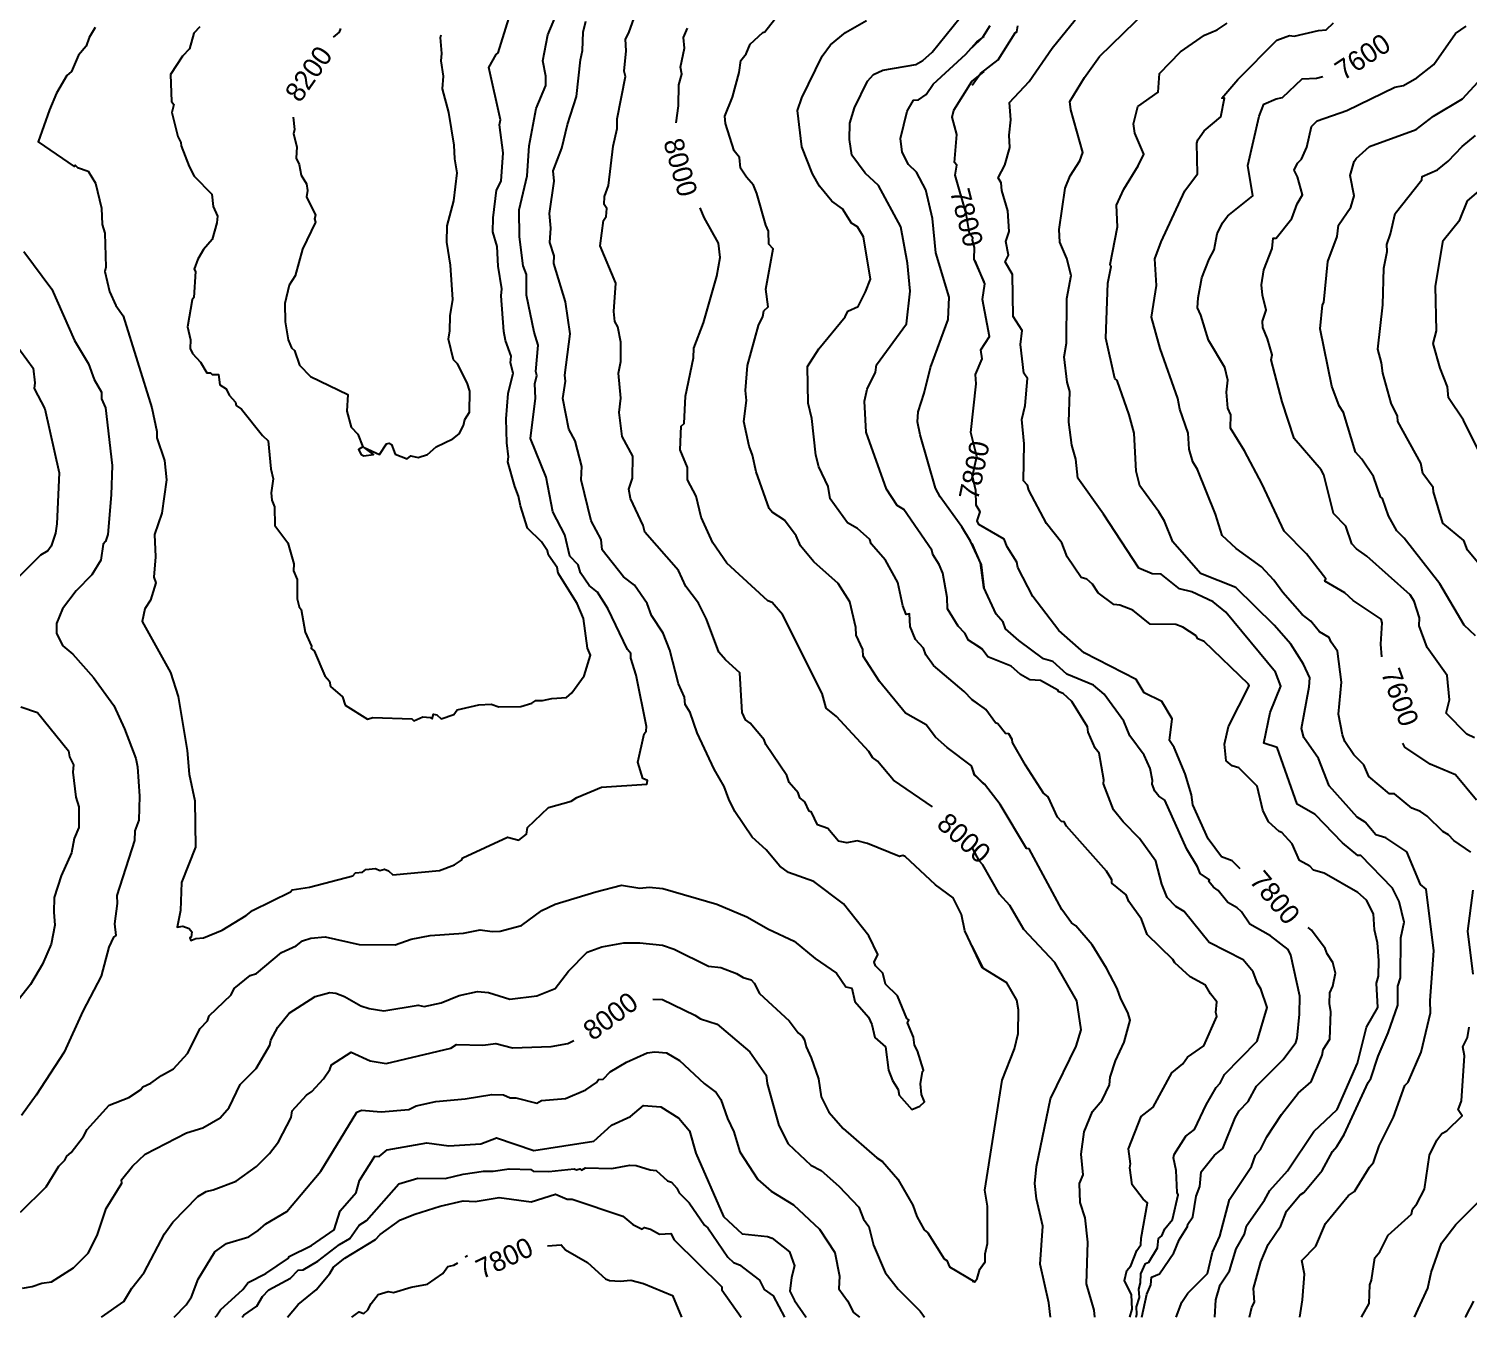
# Model space of a CAD drawing. Extents: x 9339 to 13216, y 3769 to 6935.
# Drawn here: x 11665 to 12219, y 3771 to 4267 of the extents above; entities that cross this region are included whole.
import ezdxf
from ezdxf.enums import TextEntityAlignment as Align

# ---------------------------------------------------------------- set-up
doc = ezdxf.new("R2010")
doc.units = 0
doc.header["$MEASUREMENT"] = 0
for name, color, linetype in [('DTM_SURFACE_CON', 9, 'Continuous'), ('DTM_SURFACE_ICON', 251, 'Continuous'), ('DTM_TEXT_ICON', 251, 'Continuous')]:
    doc.layers.add(name, color=color, linetype=linetype)
doc.styles.add('TMODELF', font='tmodelf')

msp = doc.modelspace()

# ---------------------------------------------------------------- linework, layer by layer
at = {"layer": 'DTM_SURFACE_CON', "linetype": 'Continuous', "flags": 128}
for points, elevation in [([(12032.66, 3904.72), (12031.97, 3905.25), (12025.3, 3919.33), (12024.03, 3925.61), (12020.83, 3932.03), (12013.98, 3937.03), (12002.34, 3947.95), (12001.4, 3948.33), (12000.13, 3947.92), (11987.75, 3952.92), (11983.76, 3954.04), (11979.76, 3953.22), (11976.66, 3953.86), (11972.52, 3958.79), (11968.55, 3960.23), (11966.27, 3965.04), (11965.36, 3965.46), (11963.65, 3969.07), (11961.73, 3970.51), (11961.06, 3972.55), (11957.66, 3976.49), (11956.65, 3979.15), (11948.61, 3991.16), (11947.95, 3992.92), (11942.61, 3999.34), (11940.75, 4000.56), (11939.48, 4003.4), (11938.58, 4018.73), (11933.07, 4023.76), (11930.53, 4026.7), (11925.8, 4039.34), (11922.67, 4045.58), (11917.79, 4051.94), (11915, 4058.13), (11901.98, 4072.94), (11901.38, 4075.41), (11896.45, 4085.85), (11895.87, 4089.42), (11897.21, 4093.76), (11897.43, 4102.19), (11893.29, 4109.76), (11892.1, 4119), (11892.72, 4124.49), (11891.92, 4134.11), (11892.8, 4138.63), (11892.76, 4146.03), (11891.58, 4152.02), (11890.44, 4154.06), (11890.12, 4157.85), (11890.91, 4168.88), (11884.79, 4183.2), (11886.04, 4193), (11887.09, 4194.46), (11887.33, 4197.64), (11886.33, 4199.1), (11886.47, 4202.26), (11887.99, 4206.5), (11889.79, 4221.6), (11891.36, 4228.37), (11891.31, 4232.17), (11894.56, 4248.47), (11894, 4250.47), (11894.77, 4258.28), (11894.53, 4262.78), (11895.9, 4265.19), (11901.73, 4281.95)], 2450.59), ([(12032.66, 3975.67), (12028.95, 3979.5), (12027.82, 3982.9), (12018.4, 3989.94), (12014.02, 3993.97), (12010.39, 3998.66), (12002.37, 4003.18), (11992.38, 4015.34), (11986.12, 4025.18), (11985.98, 4027.73), (11983.47, 4033.29), (11983.32, 4036.24), (11980.99, 4046.13), (11976.53, 4053.15), (11967.17, 4061.5), (11961.92, 4067.64), (11960.27, 4071.55), (11955.79, 4077.5), (11951.12, 4080.59), (11949.96, 4082.05), (11944.92, 4096.15), (11943.5, 4102.55), (11942.17, 4106.03), (11940.09, 4115.51), (11941.16, 4123.65), (11940.75, 4127.52), (11941.5, 4137.07), (11945.78, 4152.52), (11947.5, 4156.03), (11947.84, 4158.13), (11949.56, 4159.75), (11948.56, 4166.5), (11951.41, 4182.07), (11949.83, 4183.87), (11949.63, 4188.85), (11948.57, 4191.1), (11945.21, 4203.35), (11943.82, 4206.57), (11941.11, 4209.6), (11938.88, 4213.15), (11938.46, 4217.26), (11936.42, 4219.82), (11933.05, 4230.26), (11932.89, 4233.21), (11935.81, 4240.42), (11938.38, 4249.91), (11938.94, 4254.65), (11941.02, 4257.22), (11942.54, 4260.91), (11947.48, 4265.38), (11948.27, 4265.57), (11955.69, 4275.16)], 2426.21), ([(11661.61, 3810.99), (11671.42, 3820.68), (11676.39, 3828.69), (11678.59, 3831), (11679.37, 3832.54), (11681.11, 3834.01), (11685.84, 3840.15), (11687.19, 3842.85), (11695.67, 3852.24), (11703.27, 3855.12), (11707.83, 3858.06), (11708.7, 3859.27), (11711.7, 3860.65), (11715.91, 3863.67), (11720.46, 3866.12), (11725.94, 3872.14), (11730.72, 3881.7), (11733.52, 3884.71), (11734.23, 3886.66), (11742.74, 3894.68), (11743.91, 3897.17), (11749.97, 3902.1), (11752.42, 3902.96), (11762.14, 3910.98), (11767.68, 3913.56), (11770.15, 3915.55), (11773.37, 3916.58), (11778.92, 3916.98), (11792.03, 3914.08), (11805.83, 3914), (11812.07, 3916.14), (11819.28, 3917.56), (11832.14, 3918.46), (11838.59, 3919.79), (11843.25, 3919.06), (11846.33, 3919.2), (11854.52, 3921.37), (11862.35, 3927.15), (11867.48, 3929.56), (11883.16, 3934.42), (11893.05, 3936.97), (11900.13, 3935.82), (11903.66, 3936.18), (11908.96, 3935.67), (11929.78, 3929.6), (11941.35, 3924.79), (11949.64, 3920.02), (11959.54, 3915.33), (11967.56, 3908.62), (11975.85, 3903.05), (11979.39, 3897.83), (11981.72, 3897.24), (11982.84, 3892.08), (11988.13, 3886.11), (11989.42, 3883.31), (11990.59, 3878.23), (11994.73, 3874.64), (11995.83, 3865.61), (11997.34, 3861.74), (11999.56, 3858.21), (11999.93, 3856), (12004.84, 3850.52), (12007.9, 3851.84), (12009.77, 3853.44), (12008.61, 3856.3), (12008.13, 3860.38), (12008.91, 3865.22), (12009.39, 3865.7), (12006.98, 3873.12), (12005.86, 3875.27), (12005.43, 3878.41), (12003.17, 3883.88), (12003.64, 3885.03), (12002.98, 3885.59), (11999.3, 3894.29), (11994.66, 3898.76), (11993.64, 3903.03), (11990.88, 3905.88), (11990.28, 3907.3), (11991.74, 3910.23), (11988.26, 3917.37), (11978.59, 3929.68), (11967.06, 3938.31), (11957.39, 3941.84), (11954.04, 3944.22), (11948.7, 3950.6), (11943.36, 3955.37), (11936.73, 3965.34), (11934.37, 3970), (11932.61, 3974.94), (11928.7, 3981.63), (11922.11, 3995.66), (11919.45, 4003.4), (11917.5, 4006.57), (11917.25, 4009.38), (11915.03, 4014.43), (11911.68, 4027.43), (11909.05, 4034), (11904.56, 4040.86), (11902.86, 4045.46), (11898.1, 4052.55), (11893.78, 4055.72), (11885.55, 4066.1), (11885.23, 4070.14), (11881.41, 4077.26), (11877.47, 4093.09), (11877.71, 4098.24), (11875.15, 4108.05), (11872.74, 4112.62), (11870.47, 4124.43), (11871.46, 4131.08), (11871.26, 4133.38), (11873.31, 4149.24), (11871.41, 4161.57), (11867.02, 4176.37), (11867.05, 4179.29), (11865.44, 4184.54), (11865.78, 4189.95), (11865.36, 4195.6), (11867.14, 4208.16), (11866.76, 4212.15), (11870.08, 4220.8), (11872.26, 4229.95), (11875.76, 4240.74), (11877.23, 4254.82), (11878.07, 4258.5), (11878.26, 4265.5), (11879.34, 4269.72)], 2462.78), ([(11690.27, 4267.27), (11687.98, 4263.39), (11686.87, 4260.16), (11683.87, 4256.67), (11681.2, 4250.29), (11679.44, 4248.75), (11675.49, 4242.06), (11672.67, 4235.6), (11668.32, 4223.3), (11682.25, 4213.8), (11682.61, 4214.25), (11683.53, 4213.4), (11687.67, 4212), (11690.47, 4207.37), (11692.71, 4197.74), (11693.05, 4191.43), (11694.03, 4188.05), (11694.46, 4175.01), (11694.1, 4173.36), (11695.8, 4165.67), (11698.26, 4160.24), (11701.04, 4156.26), (11712.15, 4120.75), (11714.11, 4111.66), (11714.07, 4109.28), (11717.05, 4100.54), (11717.75, 4093.07), (11716.02, 4080.27), (11713.22, 4072.02), (11713.57, 4063.45), (11712.91, 4055.57), (11713.66, 4053.44), (11711.62, 4046.67), (11709.44, 4043.33), (11708.37, 4038.47), (11719.27, 4018.86), (11722.35, 4009.62), (11725.71, 3988.84), (11726.55, 3979.64), (11728.67, 3969.48), (11728.9, 3951.55), (11723.52, 3937.91), (11723.24, 3927.21), (11721.93, 3920.78), (11724.02, 3921.09), (11726.48, 3920.26), (11727.54, 3918.95), (11727.25, 3916.95), (11726.77, 3916.69), (11727.19, 3915.6), (11729.08, 3916.4), (11732.02, 3916.69), (11739.24, 3919.64), (11748.47, 3925.19), (11750.89, 3927.2), (11765.55, 3934.41), (11766.16, 3935.15), (11772.87, 3936.1), (11789.54, 3940.51), (11790.52, 3941.63), (11793.27, 3941.92), (11794.52, 3942.96), (11798.33, 3943.4), (11799.95, 3942.59), (11801.69, 3943.1), (11803.31, 3942.51), (11805.02, 3940.93), (11822.9, 3942.64), (11828.71, 3944.74), (11831.43, 3946.59), (11831.91, 3947.46), (11849.07, 3955.42), (11853.47, 3954.25), (11856.42, 3956.62), (11856.8, 3959.19), (11864.91, 3966.8), (11873.7, 3969.3), (11875.8, 3970.71), (11885.28, 3974.65), (11902.74, 3975.89), (11903.01, 3977.24), (11901.2, 3978.07), (11899.31, 3984.36), (11901.7, 3995.28), (11902.54, 3996.2), (11902.71, 3997.99), (11898.62, 4017.78), (11896.69, 4024.33), (11896.65, 4026.18), (11895.3, 4027.77), (11887.76, 4043.51), (11883.73, 4049.74), (11880.56, 4052.4), (11877.19, 4057.24), (11876.35, 4060.38), (11873.07, 4063.65), (11871.15, 4071.86), (11866.56, 4080.71), (11864, 4094.15), (11857.97, 4108.94), (11859.94, 4124.55), (11859.61, 4129.98), (11860.43, 4133.21), (11859.99, 4134.84), (11860.99, 4144.98), (11859.35, 4149.91), (11856.41, 4164.22), (11856.49, 4172.2), (11855.17, 4175.49), (11853.76, 4186.71), (11853.59, 4197.12), (11856.76, 4210.16), (11857.42, 4221.7), (11860.17, 4236.13), (11863.95, 4244.95), (11863.84, 4248.57), (11862.69, 4254.48), (11864.64, 4264.51), (11868.42, 4273.39)], 2474.98), ([(11730.65, 4267.6), (11728.33, 4265.09), (11726.59, 4259.05), (11723.96, 4256.24), (11719.39, 4249.23), (11719.72, 4238.82), (11720.64, 4237.67), (11719.86, 4234.6), (11722.2, 4225.29), (11723.32, 4223.03), (11723.4, 4221.77), (11726.48, 4213.81), (11728.49, 4210.09), (11735.3, 4203.13), (11735.73, 4198.39), (11737.47, 4194.65), (11737.23, 4192.08), (11735.44, 4185.59), (11732.06, 4181.83), (11729.82, 4178.12), (11728.45, 4174.26), (11728.92, 4173.28), (11728.34, 4163.27), (11727.73, 4162.35), (11725.9, 4152.05), (11726.99, 4146.99), (11726.88, 4143.63), (11727.84, 4141.79), (11730.9, 4138.34), (11733.32, 4134.26), (11734.7, 4134.29), (11735.42, 4133.65), (11737.77, 4133.69), (11738.38, 4129.63), (11740.77, 4128.09), (11741.91, 4125.7), (11744.43, 4122.98), (11744.58, 4121.71), (11746.66, 4120.22), (11754.81, 4110.16), (11756.99, 4108.11), (11757.98, 4097.24), (11758.91, 4093.41), (11758.07, 4088.02), (11758.3, 4085.23), (11759.33, 4082.63), (11759.56, 4075.41), (11764.54, 4068.77), (11766.89, 4060.72), (11766.71, 4057.95), (11768.14, 4054.66), (11768.11, 4047.23), (11768.92, 4044.09), (11769.6, 4043.16), (11771.15, 4034.43), (11773.58, 4029), (11773.45, 4028.13), (11774.69, 4027.25), (11778.76, 4017.61), (11780.63, 4015.45), (11781, 4013.5), (11785.62, 4009.47), (11786.6, 4006.32), (11795.2, 4000.9), (11797.32, 4001.54), (11812.26, 4000.98), (11813.09, 4000.23), (11816.54, 4001.75), (11819.35, 4001.56), (11820.09, 4001.06), (11820.65, 4002.74), (11821.88, 4002.5), (11823.55, 4000.96), (11828.41, 4002.69), (11829.77, 4004.42), (11838.14, 4006.41), (11842.79, 4006.61), (11845.82, 4005.6), (11854.23, 4005.8), (11858.55, 4007.03), (11860.07, 4008.07), (11862.66, 4008.09), (11866.23, 4008.87), (11871.81, 4009.22), (11873.93, 4010.96), (11878.67, 4017.61), (11881.11, 4025.53), (11879.88, 4028.28), (11878.46, 4039.65), (11875.92, 4045.37), (11868.65, 4057.11), (11868.2, 4059.24), (11864.95, 4063.99), (11864.5, 4065.69), (11862.21, 4069.12), (11856.89, 4074.48), (11854.08, 4083.06), (11853.42, 4086.83), (11851.91, 4090.51), (11849.26, 4099.99), (11849.46, 4101.92), (11848.83, 4107.35), (11848.67, 4116.55), (11849.38, 4126.36), (11851.35, 4134.14), (11850.29, 4138.07), (11850.6, 4140.71), (11848.37, 4146.74), (11847.65, 4150.19), (11846.66, 4163.89), (11846.95, 4166.59), (11845.51, 4175.43), (11845.1, 4182.96), (11843.52, 4188.53), (11843.63, 4193.96), (11844.92, 4204.64), (11846.7, 4208.09), (11847.49, 4219.04), (11846.04, 4229.83), (11846.41, 4231.68), (11841.89, 4251.87), (11844.73, 4256.93), (11845.54, 4257.48), (11849.69, 4270.82)], 2487.17), ([(12032.66, 4005.11), (12028.11, 4008.3), (12025, 4011.48), (12013.21, 4021.56), (12010.22, 4025.65), (12009.31, 4028.16), (12006.32, 4031.57), (12004.16, 4036.62), (12003.9, 4041.45), (12002.73, 4041.21), (12001.34, 4044.53), (11999.44, 4053.56), (11994.67, 4062.18), (11989.23, 4068.39), (11988.72, 4070.11), (11983.94, 4074.38), (11980.1, 4076.45), (11973.42, 4085.71), (11972.66, 4090.48), (11969.09, 4098.11), (11967.85, 4102.61), (11966.4, 4116.66), (11964.92, 4122.59), (11964.62, 4136.74), (11968.97, 4143.47), (11979.19, 4155.82), (11980.24, 4158.01), (11984.13, 4159.87), (11987.04, 4165.42), (11988.87, 4170.33), (11986.23, 4186.65), (11983.9, 4190.53), (11981.55, 4191.87), (11978.12, 4197.4), (11974.07, 4200.45), (11969.31, 4206.15), (11966.61, 4210.89), (11962.46, 4221.35), (11960.83, 4235.38), (11962.46, 4240.18), (11970.35, 4256.27), (11973.47, 4260.62), (11979.25, 4265.37), (11987.41, 4270.05)], 2414.02), ([(12032.66, 4026.87), (12031.68, 4028.04), (12026.67, 4031.34), (12025.25, 4034.02), (12022.74, 4036.67), (12018.57, 4043.39), (12018.52, 4047.72), (12016.77, 4057.08), (12015.4, 4060.48), (12012.96, 4064.24), (12012.51, 4065.99), (12001.83, 4081.63), (11999.23, 4083.21), (11995.05, 4089.51), (11987.2, 4111.48), (11986.56, 4123.32), (11987.67, 4127.94), (11990.85, 4134.57), (11991.25, 4137.3), (12002.75, 4153.09), (12004.2, 4165.73), (12003.19, 4176.54), (12000.66, 4190.57), (11991.97, 4206.42), (11986.87, 4211.19), (11981.75, 4218.08), (11980.9, 4224.18), (11981.03, 4230.49), (11982.78, 4236.35), (11987.82, 4246.64), (11990.14, 4249.21), (11993.7, 4250.85), (12006.33, 4253.1), (12009.11, 4254.57), (12012.68, 4257.82), (12023.46, 4271.15)], 2401.82), ([(12121.53, 3770.51), (12121.95, 3777.26), (12123.63, 3782.98), (12127.19, 3788.34), (12129.79, 3796.84), (12133.02, 3802.44), (12133.74, 3805.66), (12140.65, 3815.54), (12142.74, 3819.26), (12149.51, 3826.92), (12159.7, 3842.03), (12168.65, 3850.47), (12176.45, 3868.35), (12179.95, 3882.24), (12184.38, 3889.82), (12183.87, 3899.19), (12184.55, 3901.93), (12184.74, 3907.89), (12184.26, 3914.75), (12182.99, 3919.69), (12182.6, 3925.93), (12180.02, 3931.18), (12176.67, 3934.08), (12163.63, 3941.55), (12159.57, 3942.72), (12158.15, 3944.3), (12154.21, 3946.39), (12151.29, 3952.84), (12147.31, 3957.28), (12146.31, 3957.62), (12142.27, 3961.36), (12140.02, 3965.84), (12137.87, 3975.02), (12130.78, 3982.15), (12128.24, 3982.91), (12125.93, 3984.8), (12125.22, 3991.29), (12126.78, 3998.1), (12134.72, 4013.72), (12134.57, 4014.41), (12117.43, 4030.78), (12114.94, 4031.85), (12114.31, 4032.91), (12109.28, 4036.32), (12106.48, 4037.29), (12096.6, 4037.42), (12089.96, 4042.88), (12084.9, 4044.75), (12082.68, 4045.1), (12076.59, 4049.55), (12074.49, 4052.86), (12072.25, 4054.86), (12070.03, 4055.5), (12064.73, 4063.43), (12062.65, 4068.84), (12056.71, 4076.27), (12049.95, 4089.11), (12049.37, 4091.05), (12047.89, 4092.63), (12048.05, 4106.88), (12047.27, 4116.25), (12048.55, 4121.67), (12049.4, 4132.09), (12047.99, 4134.14), (12046.71, 4145.17), (12047.29, 4150.63), (12043.87, 4155.93), (12043.68, 4172.12), (12040.78, 4177.02), (12042.08, 4179.6), (12041, 4184.93), (12042.39, 4188.72), (12041.88, 4196.62), (12039.51, 4204.48), (12039.3, 4207.44), (12038.04, 4209.33), (12040.64, 4214.22), (12042.61, 4221.06), (12042.33, 4225.85), (12042.93, 4231.68), (12042.52, 4238.4), (12050.03, 4246.54), (12058.94, 4259.31), (12067.73, 4270.29)], 2365.25), ([(12134.96, 3770.51), (12135.8, 3774.33), (12136.83, 3776.32), (12136.49, 3781.61), (12139.32, 3791.81), (12142.1, 3798.51), (12146.98, 3805.75), (12149.16, 3811.39), (12154.45, 3817.64), (12155.81, 3818.61), (12162.88, 3827.02), (12166.84, 3834.28), (12168.56, 3836.24), (12171.36, 3840.91), (12180.55, 3860.92), (12181.68, 3862.41), (12184.49, 3871.02), (12188.33, 3880.05), (12192.08, 3890.67), (12191.98, 3898.03), (12193.05, 3901.3), (12193.21, 3916.67), (12194.48, 3922.65), (12192.48, 3930.59), (12189.95, 3935.77), (12177.73, 3948.3), (12176.65, 3948.41), (12170.76, 3953.2), (12160.17, 3964.14), (12153.28, 3968.18), (12145.53, 3989.92), (12140.44, 3991.61), (12142.81, 4003.49), (12147, 4013.59), (12144.95, 4018.95), (12125.81, 4042.06), (12120.88, 4046.03), (12112.71, 4049.88), (12108, 4051.07), (12100.94, 4056.7), (12097.47, 4056.88), (12092.27, 4059.01), (12078.69, 4079.88), (12068.8, 4093.68), (12067.99, 4101.07), (12066.45, 4106.42), (12065.36, 4115.28), (12065.65, 4127.04), (12064.69, 4130.72), (12063.56, 4140.5), (12064.41, 4145.7), (12064.5, 4162.92), (12066.2, 4171.74), (12064.53, 4178.38), (12061.82, 4184.55), (12061.63, 4189.44), (12063.87, 4205.47), (12065.78, 4210.18), (12069.54, 4215.96), (12070.7, 4219.17), (12066.11, 4235.59), (12065.75, 4238.79), (12071.34, 4248.02), (12077.17, 4256.08), (12095.62, 4274.14)], 2353.06), ([(12154.26, 3770.51), (12155.35, 3777.25), (12156.12, 3787.06), (12155.02, 3792.4), (12160.47, 3797.89), (12164.16, 3806.6), (12173.07, 3817.43), (12175.31, 3818.93), (12181.06, 3828.33), (12182.62, 3830.15), (12184.81, 3836.56), (12190.35, 3847.53), (12194.76, 3859.73), (12195.98, 3861.07), (12201.03, 3872.66), (12204.6, 3887.76), (12204.47, 3892.49), (12205.92, 3911.63), (12203, 3935.4), (12200.81, 3937.2), (12195.45, 3949.79), (12187.44, 3955.21), (12183.51, 3956.37), (12179.46, 3961.21), (12176.41, 3963.16), (12165.53, 3975.24), (12161.42, 3985.67), (12155.83, 3993.82), (12154.87, 3997.23), (12157.88, 4013.3), (12158.15, 4016.78), (12155.68, 4022.08), (12150.76, 4029.79), (12144.36, 4037.04), (12129.68, 4051.59), (12116.06, 4057.02), (12105.4, 4069.14), (12102.12, 4077.09), (12100.01, 4080.7), (12092.61, 4090.78), (12091.29, 4096.34), (12090.51, 4111.02), (12088.6, 4118.14), (12083.87, 4131.34), (12083.04, 4132.04), (12079.6, 4147.64), (12080.36, 4168.84), (12081.59, 4175.19), (12081.24, 4176), (12084.11, 4190.55), (12083.7, 4198.83), (12086.48, 4205.07), (12092, 4213.98), (12094.16, 4218.53), (12090.69, 4226.61), (12090.16, 4230.22), (12091.91, 4236.89), (12099.66, 4242.34), (12100.21, 4249.58), (12108.34, 4257.94), (12117.63, 4264.29), (12122.44, 4266.39), (12126.34, 4268.91)], 2340.86), ([(12220.2, 3949.67), (12213.62, 3954.11), (12211.51, 3956.29), (12209.38, 3957.61), (12203.36, 3963.57), (12200.75, 3965.25), (12197.41, 3966.57), (12190.74, 3972.1), (12188.83, 3972.1), (12180.92, 3978.82), (12178.94, 3983.28), (12175.13, 3987.1), (12171.56, 3992.3), (12170.68, 3994.84), (12169.24, 4002.75), (12170.27, 4015.07), (12168.8, 4027.07), (12166.33, 4030.47), (12165.64, 4032.3), (12161.8, 4034.52), (12158.55, 4038.57), (12155.13, 4041.14), (12147.69, 4049.69), (12144.31, 4054.39), (12139.48, 4059.51), (12129.73, 4066.61), (12124.33, 4071.63), (12121.78, 4079.88), (12114.84, 4097.01), (12113.08, 4100.02), (12111.61, 4104.84), (12111.34, 4111.06), (12108.1, 4120.32), (12107.36, 4124.38), (12100.54, 4143.59), (12097.12, 4155.74), (12099.02, 4167.97), (12098.5, 4178.25), (12100.92, 4184.79), (12109.96, 4204.43), (12114.9, 4210.91), (12114.58, 4222.7), (12114.96, 4224.09), (12117.38, 4227.5), (12123.91, 4232.86), (12125.21, 4240.09), (12124.28, 4240.04), (12130.38, 4247.32), (12145.44, 4262.48), (12150.26, 4264.24), (12152.1, 4264.01), (12161.48, 4266.2), (12164.49, 4266.35), (12167.21, 4269.15)], 2328.67), ([(12032.66, 4051.6), (12031.67, 4060.36), (12027.4, 4069.42), (12024.14, 4075), (12015.71, 4086.49), (12014.01, 4089.81), (12008, 4110.35), (12007.03, 4115.38), (12007.3, 4119.21), (12009.63, 4126.4), (12011.98, 4136.35), (12018.84, 4154.88), (12019.28, 4163.39), (12014.06, 4180.49), (12012.77, 4193.74), (12010.18, 4204.82), (12006.68, 4211.61), (12003.53, 4214.54), (12001.14, 4219.25), (12000.48, 4224.53), (12003.01, 4235.01), (12005.44, 4239.35), (12007.42, 4239.39), (12010.35, 4241.51), (12013.13, 4245.51), (12025.67, 4256.97), (12029.9, 4261.74), (12032.66, 4263.85)], 2389.63), ([(12028.11, 4259.54), (12032.17, 4263.64), (12035.01, 4268.11)], 2389.63), ([(12221.54, 3993.67), (12218.57, 3995.09), (12210.62, 4003.16), (12211.96, 4008.37), (12211.03, 4017.65), (12203.27, 4028.51), (12200.3, 4036.85), (12200.41, 4039.95), (12198.33, 4046.39), (12196.77, 4048.83), (12180.08, 4063.67), (12176.14, 4066.49), (12174.34, 4068.44), (12171.98, 4075.18), (12167.26, 4080.13), (12163.56, 4094.98), (12162.52, 4096.96), (12152.07, 4108.94), (12147.45, 4123.14), (12143.24, 4139.32), (12143.62, 4141.26), (12141.89, 4147.35), (12140.02, 4151.79), (12139.88, 4154.16), (12141.28, 4158.44), (12139.85, 4164.26), (12139.54, 4168.16), (12140.44, 4173.92), (12143.66, 4182.11), (12143.95, 4186.13), (12145.18, 4186.14), (12151.14, 4193.75), (12153.24, 4199.35), (12155.27, 4202.85), (12153.33, 4209.76), (12152.07, 4212.33), (12153.41, 4215.05), (12154.88, 4216.56), (12157.03, 4221.23), (12158.72, 4229.14), (12160.96, 4231.36), (12172.43, 4235.29), (12190.84, 4244.31), (12194.26, 4245.02), (12199.35, 4247.95), (12205.91, 4253.11), (12214.29, 4264.95), (12218.31, 4267.81)], 2304.29), ([(12221.9, 4032.99), (12217.53, 4037.06), (12208.2, 4053.02), (12194.47, 4070.59), (12191.66, 4073.4), (12188.41, 4079.2), (12186.07, 4085.87), (12185.39, 4086.53), (12182.65, 4094.41), (12178.1, 4101.01), (12175.66, 4103.74), (12171.1, 4118.99), (12169.4, 4121.63), (12166.67, 4129.17), (12162.17, 4151.25), (12163.07, 4160.45), (12163.56, 4161.36), (12165.03, 4177.11), (12168.6, 4186.75), (12169.22, 4191.2), (12173.96, 4198.15), (12175.18, 4202.51), (12173.68, 4210.24), (12175.2, 4215.68), (12175.93, 4216.83), (12181.17, 4221.47), (12199.1, 4228.06), (12205.78, 4233.16), (12216.94, 4239.85), (12227.34, 4251.17)], 2292.1), ([(12222.86, 4061.22), (12218.86, 4066.03), (12217.46, 4069.67), (12209.42, 4076.42), (12205.76, 4088.4), (12205.65, 4090.09), (12201.68, 4095.48), (12200.94, 4099.43), (12191.98, 4115.48), (12191.84, 4117.57), (12189.52, 4122.58), (12186.2, 4134.18), (12185.77, 4138.13), (12184.3, 4143.37), (12186.22, 4160.43), (12186.6, 4174.57), (12187.91, 4180.99), (12187.75, 4183.65), (12189.22, 4187.88), (12191.01, 4195.71), (12201.3, 4208.67), (12201.45, 4209.95), (12207.35, 4212.41), (12211.4, 4215.86), (12216.75, 4221.52), (12221.97, 4225.73)], 2279.9), ([(12223.53, 4103.6), (12217.34, 4116.04), (12211.59, 4124.63), (12211.1, 4128.85), (12208.31, 4136.14), (12205.58, 4145.58), (12206.89, 4150.5), (12206.5, 4167.68), (12209.47, 4185.25), (12215.94, 4193.19), (12218.86, 4200.55), (12225.78, 4206.46)], 2267.71), ([(11662.9, 4181.07), (11673.61, 4166.45), (11682.41, 4146.79), (11687.73, 4137.75), (11689.96, 4131.67), (11692.81, 4126.79), (11692.8, 4124.23), (11694.34, 4120.81), (11696.91, 4098.61), (11696.54, 4087.25), (11695.17, 4072.02), (11694.27, 4069.26), (11693.45, 4068.28), (11692.48, 4062.08), (11689.05, 4056.44), (11683.04, 4050.32), (11677.74, 4043.35), (11675.46, 4037.67), (11675.48, 4033.93), (11677.87, 4029.09), (11681.68, 4025.93), (11689.66, 4016.95), (11697.49, 4006.16), (11701.6, 3997.15), (11706.01, 3985.73), (11706.64, 3982.46), (11707.39, 3971.2), (11707.16, 3961.95), (11705.62, 3957.9), (11705.46, 3954.08), (11698.63, 3932.89), (11698.84, 3929.92), (11697.82, 3922), (11698.32, 3917.51), (11697.4, 3916.88), (11695.57, 3913.06), (11692.66, 3901.82), (11685.57, 3888.37), (11678.42, 3872.65), (11667.62, 3856.01), (11661.97, 3848.22)], 2462.78), ([(11659.11, 4146.05), (11666.49, 4136.13), (11667.13, 4130.48), (11666.78, 4128.2), (11670.88, 4120.47), (11676.47, 4095.71), (11675.56, 4076.14), (11675, 4072.54), (11673.32, 4067.46), (11672.04, 4065.76), (11669.21, 4064.01), (11655.25, 4049.99)], 2450.59), ([(12093.38, 3770.51), (12095.39, 3779.39), (12096.91, 3782.92), (12097.16, 3785.88), (12100.22, 3787.28), (12105.71, 3795.34), (12107.79, 3800.26), (12111.02, 3805.44), (12111.09, 3806.32), (12113.08, 3809.23), (12114.35, 3817.14), (12115.76, 3820.86), (12116.28, 3826.54), (12121.45, 3832.88), (12124.63, 3835.45), (12129.37, 3847.27), (12130.98, 3850), (12134.42, 3853.66), (12137.59, 3859.46), (12147.82, 3869.73), (12152.73, 3876.35), (12153.3, 3878.03), (12154.21, 3887.27), (12154.31, 3894.15), (12150.84, 3909.92), (12149.81, 3912.14), (12143.05, 3917.41), (12135.02, 3921.88), (12131.87, 3926.63), (12130.19, 3928.23), (12126.59, 3930.2), (12122.86, 3934.88), (12121.02, 3936.18), (12119.26, 3938.29), (12119.49, 3938.94), (12115.92, 3941.43), (12114.87, 3944.05), (12110.82, 3950.86), (12102.34, 3969.64), (12100.04, 3971.17), (12098.4, 3973.16), (12097.35, 3975.88), (12097.58, 3977.24), (12096.64, 3981.88), (12094.33, 3987.05), (12088.77, 3994.39), (12086.5, 4000.13), (12078.93, 4010.54), (12074.86, 4014.02), (12064.56, 4018.21), (12059.21, 4023.04), (12055.62, 4024.08), (12046.05, 4031.19), (12040.95, 4035.61), (12040.01, 4038.29), (12037.32, 4041.37), (12032.62, 4051.61), (12031.28, 4061.13), (12028.11, 4068.49)], 2389.63), ([(12091.22, 3770.51), (12091.54, 3771.73), (12091.4, 3774.52), (12092.47, 3778.15), (12092.25, 3781.33), (12092.93, 3783.75), (12093.04, 3787.16), (12094.79, 3791.15), (12096.17, 3791.74), (12099.45, 3797.18), (12099.85, 3800.82), (12101.08, 3801.91), (12102.25, 3804.57), (12105.29, 3808.11), (12107.45, 3817.61), (12107.06, 3818.55), (12106.71, 3827.07), (12105.62, 3831.85), (12105.85, 3833.15), (12110.33, 3840.2), (12113.66, 3842.81), (12118.17, 3852.38), (12122.07, 3858.97), (12123.58, 3860.7), (12125.3, 3863.95), (12137.88, 3876.89), (12141.75, 3889.81), (12139.29, 3897.03), (12137.94, 3898.99), (12136.37, 3903.54), (12132.51, 3908.22), (12119.39, 3914.84), (12109.74, 3926.77), (12106.52, 3928.67), (12103.17, 3932.2), (12101.19, 3937.26), (12098.78, 3946.17), (12092.51, 3954.95), (12086.28, 3961.3), (12082.51, 3965.91), (12078.73, 3976), (12078.85, 3977.51), (12077.05, 3987.83), (12075.46, 3989.73), (12072.77, 3995.82), (12072.53, 3997.96), (12066.47, 4007.63), (12063.19, 4010.78), (12061.5, 4011.42), (12061.06, 4012.08), (12054.44, 4015.71), (12050.32, 4016.02), (12046.64, 4018.05), (12043.08, 4021.27), (12034.1, 4024.9), (12031.91, 4027.89), (12028.11, 4030.35)], 2401.82), ([(12088.75, 3770.51), (12089.67, 3773.61), (12089.4, 3779.15), (12086.79, 3784.71), (12087.68, 3788.55), (12089.21, 3790.3), (12091.48, 3796.26), (12093.07, 3798.4), (12093.12, 3800.96), (12095.66, 3814.58), (12093.93, 3815.97), (12089.77, 3821.5), (12088.79, 3827.99), (12089.07, 3829.53), (12088.35, 3835.4), (12093.16, 3847.77), (12097.83, 3851.38), (12105.03, 3864.68), (12109.23, 3868.13), (12111.03, 3870.68), (12117.29, 3875.02), (12122.37, 3886.33), (12121.9, 3887.88), (12122.35, 3892.01), (12119.82, 3895.12), (12117.95, 3898.37), (12112, 3901.58), (12106.16, 3907.05), (12105.32, 3908.36), (12095.45, 3917.89), (12093.35, 3923.83), (12088.39, 3930.65), (12087.4, 3933.17), (12081.88, 3937.64), (12081.9, 3938.93), (12079.86, 3942.38), (12064.39, 3959.65), (12063.46, 3961.37), (12062.44, 3961.49), (12061, 3963.08), (12057.33, 3970.94), (12055.59, 3972.43), (12048.6, 3983.15), (12043.6, 3991.85), (12043.51, 3993.03), (12042.18, 3995.22), (12040.91, 3995.35), (12038.02, 3999.14), (12037.07, 3999.44), (12033.3, 4004.54), (12028.11, 4008.44)], 2414.02), ([(11661.66, 4005.67), (11668.17, 4003.48), (11680.07, 3988.73), (11680.48, 3986.37), (11681.93, 3983.31), (11681.75, 3980.51), (11682.85, 3970.77), (11684, 3967.1), (11684.04, 3959.2), (11682.21, 3954.93), (11681.26, 3949.37), (11677.27, 3940.48), (11674.54, 3932.24), (11674.36, 3926.47), (11674.82, 3921.55), (11673.36, 3914.2), (11670.02, 3906.53), (11665.37, 3898.62), (11660.62, 3892.67)], 2450.59), ([(12075.37, 3770.51), (12075.04, 3773.26), (12072.15, 3783.43), (12072.63, 3799.38), (12071.55, 3808.79), (12069.69, 3814.7), (12069.48, 3821.99), (12070.83, 3825.36), (12070.05, 3833.35), (12071.27, 3841.98), (12074.49, 3849.7), (12078.2, 3854.17), (12080.95, 3860.05), (12081.18, 3863.01), (12083.32, 3869.32), (12086.68, 3876.47), (12088.95, 3884.87), (12088.03, 3887.89), (12085.36, 3893.2), (12083.98, 3897.11), (12079.87, 3905), (12074.34, 3913.89), (12067.96, 3921.25), (12066.31, 3922.46), (12062.62, 3927.58), (12050.07, 3950.94), (12049.05, 3951), (12038.87, 3968.04), (12032.78, 3975.81), (12029, 3979.34), (12028.11, 3982.29)], 2426.21), ([(12221.09, 3902.66), (12219, 3919.16), (12220.99, 3935.02)], 2328.67), ([(11662.35, 3781.69), (11666.1, 3782.3), (11669.74, 3783.63), (11673.56, 3784.1), (11681.95, 3789.48), (11687.66, 3795.21), (11691.12, 3802.03), (11694.52, 3812.44), (11700.62, 3822.2), (11700.42, 3823.49), (11704.66, 3828.75), (11709.61, 3833.31), (11725.45, 3841.54), (11731.78, 3843.43), (11738.5, 3847.34), (11741.92, 3851.35), (11746.2, 3860.19), (11752.29, 3866.27), (11757.62, 3875.32), (11757.98, 3877.29), (11760.68, 3882.17), (11765.01, 3887.6), (11775, 3894.1), (11780.7, 3895.58), (11783.04, 3895.29), (11786.33, 3894.01), (11792.64, 3890.39), (11795.81, 3889.4), (11801.49, 3888.58), (11814.72, 3890.65), (11817.07, 3890.16), (11823.56, 3891.66), (11830.49, 3894.4), (11837.62, 3895.96), (11841.85, 3895.63), (11849.98, 3892.96), (11860.47, 3894.31), (11867.49, 3897.13), (11872.61, 3903.83), (11879.83, 3911.18), (11885.51, 3913.24), (11893.94, 3914.75), (11900.05, 3914.78), (11908.88, 3913.78), (11913.3, 3912.25), (11926.57, 3905.73), (11931.24, 3905.24), (11937.26, 3902.86), (11939.83, 3901.32), (11942.93, 3900.42), (11944.19, 3899.15), (11946.23, 3895.18), (11957.62, 3884.61), (11961.1, 3880.02), (11962.65, 3878.82), (11963.54, 3877.31), (11964.21, 3874.61), (11966.12, 3870.44), (11968.89, 3862.29), (11969.98, 3855.45), (11972.93, 3849.54), (11978.44, 3843.16), (11991.32, 3831.85), (11993.61, 3830.49), (11999.46, 3823.65), (12005.21, 3813.61), (12006.73, 3809.3), (12009.59, 3804.13), (12010.95, 3802.97), (12017.34, 3793.04), (12018.34, 3792.32), (12019.36, 3789.87), (12029.06, 3784.16), (12030, 3785.39), (12031, 3789.01), (12032.66, 3791.51)], 2450.59), ([(12028.11, 3784.43), (12029.06, 3784.16), (12030, 3785.39), (12031, 3789.01), (12033.09, 3791.86), (12033.06, 3794.97), (12034.01, 3798.95), (12033.97, 3813.22), (12033.01, 3819.41), (12039.7, 3861.77), (12044.41, 3873.94), (12045.85, 3879.76), (12045.94, 3888.96), (12045.25, 3892.57), (12041.41, 3899.28), (12032.48, 3904.79), (12028.11, 3913.55)], 2450.59), ([(12178.05, 3770.51), (12181, 3775.8), (12181.29, 3783), (12181.93, 3784.72), (12183.16, 3793.36), (12185.15, 3795.67), (12188.35, 3802.11), (12197.23, 3810.26), (12197.68, 3812.18), (12199.33, 3814.13), (12202.36, 3819.77), (12204.28, 3832.98), (12207.02, 3838.71), (12209, 3841.32), (12210.85, 3842.35), (12216.85, 3848.09), (12215.31, 3850.44), (12216.58, 3853.83), (12217.68, 3871.21), (12217.04, 3874.69), (12218.88, 3878.21), (12219.46, 3882.2)], 2328.67), ([(11720.74, 3770.51), (11725.39, 3775.26), (11727.37, 3778.39), (11729.93, 3785.14), (11736.43, 3795.75), (11740.85, 3798.92), (11749.48, 3801.51), (11753.1, 3803.86), (11756.07, 3806.48), (11764.18, 3811.24), (11777.24, 3826.78), (11791.1, 3849.55), (11792.95, 3850.23), (11800.47, 3849.57), (11811.13, 3850.46), (11813.9, 3851.91), (11821.47, 3853.66), (11832.83, 3854.6), (11843.04, 3856.25), (11847.6, 3856.13), (11850.18, 3855.06), (11852.28, 3855), (11860.41, 3853.01), (11862.28, 3854.04), (11871.43, 3854.81), (11879.3, 3858.08), (11883.44, 3860.88), (11884.17, 3862.02), (11885.91, 3862.17), (11888.63, 3865.08), (11894.99, 3868.76), (11902.98, 3872.35), (11905.93, 3872.68), (11910.32, 3872.41), (11915.39, 3869.39), (11924.89, 3860.59), (11929.45, 3857.11), (11931.29, 3854.33), (11933.87, 3847.05), (11936.33, 3841.97), (11938.64, 3834.2), (11945.59, 3823.51), (11950.7, 3819), (11959.33, 3813.76), (11969.35, 3804.41), (11975.21, 3795.47), (11976.95, 3786.28), (11976.73, 3781.38), (11980.04, 3776.81), (11982.36, 3772.31), (11984.64, 3770.51)], 2426.21), ([(11736.51, 3770.51), (11737.03, 3771.02), (11738.63, 3773.3), (11747.18, 3781.24), (11749.26, 3783.86), (11756.07, 3787.4), (11764.77, 3793.22), (11764.99, 3793.87), (11773.69, 3798.15), (11782.38, 3804.21), (11784.68, 3811.48), (11790.83, 3818.55), (11792.16, 3823.18), (11798.01, 3832.52), (11799.74, 3832.36), (11802.82, 3834.98), (11818.01, 3837.67), (11826.57, 3836.47), (11838.88, 3837.33), (11844.88, 3839.58), (11859.28, 3834.7), (11882.42, 3838.38), (11889.17, 3844.46), (11896.56, 3847.85), (11901.49, 3852.09), (11908.24, 3851.51), (11915.07, 3847.17), (11919.22, 3842.32), (11921.68, 3833.76), (11932.3, 3809.26), (11939.48, 3802.63), (11949.25, 3801.65), (11951.02, 3801.01), (11957.73, 3795.66), (11959.72, 3790.36), (11958.55, 3785.79), (11957.92, 3780.48), (11959.61, 3776.94), (11963.99, 3770.72), (11964.1, 3770.51)], 2414.02), ([(11746.95, 3770.51), (11747.53, 3771.27), (11752.55, 3774.81), (11754.83, 3778.53), (11757.25, 3781.04), (11765.55, 3785.59), (11768.44, 3788.6), (11770.39, 3788.75), (11776.02, 3792.13), (11784.45, 3798.58), (11788.36, 3800.89), (11791.96, 3805.99), (11794.79, 3807.73), (11807.23, 3821.83), (11814.62, 3824.12), (11825.18, 3823.94), (11831.99, 3825.66), (11839.91, 3826.73), (11843.66, 3826.73), (11849.83, 3827.72), (11858.08, 3827.35), (11859.01, 3826.71), (11865.1, 3826.68), (11874.75, 3827.65), (11875.72, 3827.29), (11877.02, 3827.67), (11877.65, 3827.19), (11879.12, 3828.07), (11889.27, 3827.83), (11896.25, 3829.13), (11898.71, 3828.99), (11904.13, 3827.28), (11906.41, 3827.04), (11910.78, 3823.01), (11912.31, 3822.53), (11914.4, 3820.25), (11915.27, 3818.36), (11919.06, 3814.58), (11925, 3806), (11926.24, 3804.91), (11933.96, 3793.66), (11936.14, 3791.57), (11938.46, 3790.65), (11946.21, 3784.84), (11947.95, 3781.16), (11951.39, 3778.69), (11955.77, 3770.51)], 2401.82), ([(11764.42, 3770.51), (11768.45, 3775.41), (11775.42, 3781.01), (11780.67, 3787.39), (11782.12, 3789.85), (11786.5, 3793.24), (11798.35, 3800.42), (11800.08, 3802.4), (11807.95, 3807.98), (11813.46, 3810.26), (11823.19, 3813.34), (11832, 3815.38), (11836.62, 3815.12), (11845.98, 3816.62), (11858.23, 3814.9), (11867.63, 3817.94), (11872.1, 3816.01), (11874.04, 3815.96), (11893.55, 3809.49), (11897.35, 3806.28), (11900.94, 3804.47), (11901.95, 3805.12), (11904.19, 3804.46), (11907.71, 3802.51), (11911.99, 3802.79), (11913.28, 3800.29), (11931.7, 3782.19), (11931.7, 3781.07), (11939.06, 3770.54), (11939.11, 3770.51)], 2389.63), ([(12218.01, 3770.51), (12218.4, 3770.98), (12221.36, 3776.67)], 2304.29)]:
    msp.add_lwpolyline(points, dxfattribs=dict(at, elevation=elevation))
at = {"layer": 'DTM_SURFACE_ICON', "linetype": 'Continuous', "flags": 128}
for points, elevation in [([(11766.64, 4232.82), (11767.12, 4228.07), (11766.75, 4226.3), (11767.93, 4221.3), (11767.74, 4216.99), (11768.88, 4214.48), (11769.64, 4210.43), (11771.72, 4207.04), (11772.05, 4204.53), (11771.66, 4202.03), (11775.2, 4195.04), (11774.8, 4193.64), (11775.17, 4192.34), (11770.23, 4181.9), (11767.32, 4171.67), (11765.01, 4168.04), (11763.42, 4160.99), (11763.54, 4153.93), (11764.67, 4146.94), (11765.93, 4143.94), (11767.05, 4142.91), (11768.97, 4137.22), (11773.26, 4132.83), (11787.57, 4125.9), (11787.26, 4119.56), (11788.89, 4113.34), (11791.54, 4110.64), (11793.36, 4105.82), (11791.79, 4104.73), (11792.77, 4102.79), (11793.78, 4102.33), (11797.52, 4102.76), (11793.88, 4105.53), (11799.87, 4102.85), (11802.46, 4106.99), (11803.54, 4107.25), (11804.4, 4106.68), (11805.86, 4102.93), (11810.47, 4101.12), (11811.84, 4102.32), (11814.78, 4101.65), (11818.28, 4102.81), (11821.71, 4105.83), (11828.06, 4108.9), (11830.55, 4110.73), (11832.24, 4114.04), (11832.68, 4116.33), (11834.43, 4119.13), (11834.59, 4127.26), (11833.63, 4130.39), (11829.87, 4137.69), (11828.36, 4139.31), (11826.42, 4147.31), (11826.97, 4150.47), (11827.09, 4156.27), (11828.12, 4162.49), (11827.14, 4175.81), (11825.78, 4184.59), (11825.88, 4190.93), (11828.49, 4200.51), (11829.69, 4211.32), (11828.79, 4216.66), (11828.53, 4221.92), (11826.58, 4234.51), (11824.03, 4243.66), (11824.48, 4248.52), (11823.57, 4254.5), (11823.89, 4257.32), (11823.28, 4263.46), (11823.54, 4264.53)], 2499.36), ([(11784.76, 4266.87), (11784.27, 4265.54), (11781.95, 4263.63)], 2499.36), ([(11914.08, 4230.64), (11915.02, 4237.09), (11915.14, 4245.2), (11916.21, 4249.3), (11915.75, 4252.06), (11917.25, 4259.35), (11916.85, 4263.48), (11918.42, 4267.1)], 2438.4), ([(12028.11, 4245.15), (12031.32, 4249.54), (12038.08, 4254.89), (12044.67, 4265.28), (12045.3, 4265.65), (12045.63, 4267.9)], 2377.44), ([(12032.66, 4169.3), (12028.87, 4178.1), (12028.99, 4182.58), (12028.2, 4185.36), (12028.38, 4186.33), (12027.05, 4187.97), (12025.75, 4195.64), (12021.5, 4210.37), (12022.15, 4214.25), (12021.24, 4215.25), (12022.15, 4226.07), (12020.33, 4232.75), (12021.08, 4235.5), (12027.95, 4246.56), (12032.66, 4250.38)], 2377.44), ([(12185.88, 4024.9), (12185.46, 4029.8), (12186.02, 4037.98), (12185.57, 4039.41), (12174.78, 4046.55), (12171.66, 4049.51), (12163.97, 4053.97), (12164.25, 4054.9), (12156.87, 4064.6), (12148.24, 4073.26), (12139.83, 4091.42), (12133.01, 4104.24), (12127.6, 4112.98), (12127.77, 4118.14), (12126.58, 4120.7), (12126.04, 4126.81), (12126.56, 4131.44), (12125.36, 4136.38), (12119.05, 4146.92), (12116.17, 4156.49), (12114.91, 4159.28), (12115.13, 4163.14), (12116.6, 4170.86), (12119.33, 4178.1), (12121.25, 4181.65), (12122.45, 4187.88), (12124.47, 4192.08), (12126.58, 4194.81), (12136.14, 4202.45), (12134.25, 4214.17), (12138.63, 4233.2), (12140.44, 4237.78), (12145.18, 4239.82), (12147.65, 4240.32), (12155.23, 4247.55), (12160.7, 4247.83), (12163.1, 4248.45)], 2316.48), ([(12012.82, 3967.06), (11997.75, 3977.44), (11991.61, 3984.75), (11989.67, 3986.1), (11988.32, 3988.48), (11975.88, 4001.9), (11971.87, 4005.07), (11970.34, 4010.73), (11955.02, 4041.14), (11951.11, 4045.85), (11949.35, 4046.5), (11933.59, 4060.93), (11928.24, 4068.78), (11923.7, 4078.64), (11921.81, 4086.83), (11918.43, 4093.11), (11918.4, 4097.83), (11915.57, 4104.63), (11915.99, 4113.76), (11917.15, 4114.75), (11917.67, 4125.32), (11920.73, 4140.1), (11920.87, 4143.78), (11924.66, 4153.57), (11929.79, 4171.52), (11931.07, 4178.69), (11930.34, 4184.2), (11924.9, 4194.08), (11923.37, 4197.9)], 2438.4), ([(12131.35, 3943.16), (12128.25, 3946.36), (12124.16, 3947.9), (12118.95, 3954.74), (12113.11, 3967.88), (12112.55, 3971.77), (12110.11, 3979.8), (12105.84, 3989.96), (12104.05, 3992.62), (12105.14, 4000.98), (12101.15, 4007.66), (12094.37, 4010.99), (12091.21, 4016.13), (12071.23, 4026.47), (12061.45, 4034.97), (12051.45, 4048.15), (12045.7, 4059.33), (12045.29, 4061.39), (12041.6, 4067.2), (12040.38, 4070.15), (12030.67, 4075.81), (12030.02, 4077.22), (12031.17, 4080.74), (12029.68, 4083.35), (12029.5, 4088.99), (12028.18, 4094.52), (12029.89, 4102), (12027.53, 4111.27), (12029.59, 4129.99), (12029.36, 4133.69), (12031.98, 4139.63), (12031.47, 4143.18), (12034.82, 4148.25), (12032.02, 4162.47), (12032.97, 4168.5), (12029.29, 4177.39)], 2377.44), ([(12222.38, 3969.71), (12214.23, 3979.44), (12204.5, 3983.59), (12194.7, 3990.05), (12193.97, 3991.63)], 2316.48), ([(12058.22, 3770.51), (12057.64, 3776), (12054.32, 3790.93), (12055.24, 3805.59), (12052.89, 3816.12), (12052.16, 3822.03), (12052.89, 3828.61), (12058.32, 3854.62), (12068.2, 3874.91), (12070.08, 3881.24), (12068.42, 3892.38), (12059.97, 3907.11), (12048.03, 3919.87), (12042.59, 3929.09), (12038.64, 3933.51), (12032.16, 3944.8), (12030.9, 3946.15), (12028.11, 3951.4)], 2438.4), ([(12106.6, 3770.51), (12108.81, 3776.33), (12111.14, 3779.83), (12118.75, 3787.3), (12120.63, 3795.52), (12123.5, 3801.69), (12127.14, 3815.91), (12135.69, 3828.56), (12137.26, 3832.93), (12139.17, 3835.05), (12141.52, 3840.05), (12147.2, 3848.54), (12153.63, 3856.78), (12158.64, 3861.23), (12162.88, 3871.51), (12163.28, 3873.58), (12165.78, 3877.61), (12166.19, 3888.1), (12165.65, 3891.31), (12165.88, 3895.47), (12166.95, 3897.99), (12168.05, 3903.04), (12167.05, 3907.19), (12164.77, 3910.44), (12164.08, 3912.55), (12158.8, 3919.62), (12157.46, 3920.64)], 2377.44), ([(11905.09, 3893.08), (11908.77, 3892.91), (11921.27, 3886.91), (11923.41, 3885.44), (11929.88, 3883.41), (11942.44, 3872.78), (11948.79, 3863.8), (11949.15, 3860.53), (11953.65, 3844.34), (11957.23, 3837.3), (11965.98, 3829.05), (11969.95, 3827), (11976.68, 3820.94), (11984.44, 3812.96), (11986.27, 3808.25), (11988.3, 3805.46), (11990.15, 3798.24), (11994.53, 3787.77), (11999.58, 3781.35), (12008.09, 3772.84), (12009.72, 3770.51)], 2438.4), ([(11692.71, 3770.51), (11701.33, 3776.62), (11704.49, 3781.75), (11709.19, 3787.78), (11717, 3802.65), (11720.19, 3807.06), (11729.86, 3817.02), (11733.07, 3818.92), (11735.83, 3819.52), (11744.62, 3822.92), (11752.44, 3828.58), (11757.42, 3833.54), (11760.98, 3838.08), (11765.76, 3847.42), (11766.2, 3850.07), (11771.75, 3856.03), (11773.82, 3857.41), (11778.28, 3862.32), (11780.7, 3865.94), (11781.32, 3867.73), (11788.92, 3872.56), (11796.21, 3869.22), (11802.43, 3868.19), (11827.34, 3874.17), (11829.48, 3875.59), (11839.61, 3875.24), (11844.58, 3875.96), (11851.06, 3874.3), (11866, 3874.85), (11872.39, 3875.89), (11874.61, 3877.07)], 2438.4), ([(12198.49, 3770.51), (12203.61, 3781.75), (12204.87, 3787.71), (12208.86, 3799.01), (12214.39, 3806.26), (12228.15, 3819.94)], 2316.48), ([(11864.5, 3798.04), (11869.76, 3798.33), (11871.44, 3796.45), (11879.98, 3791.57), (11886.88, 3785.26), (11888.41, 3784.65), (11892.53, 3784.34), (11896.64, 3784.76), (11901.52, 3783.53), (11912.66, 3778.81), (11916.18, 3770.51)], 2377.44), ([(11832.77, 3793.79), (11833.75, 3794.25)], 2377.44), ([(11789.22, 3770.51), (11792.04, 3772.53), (11793.75, 3771.92), (11795.33, 3773.39), (11796.57, 3775.82), (11799.25, 3779.29), (11803.16, 3780.37), (11805.2, 3780.06), (11812.05, 3782.14), (11818.33, 3783.18), (11824.21, 3787.35), (11826.19, 3790.03), (11828.51, 3790.5), (11829.95, 3791.5)], 2377.44)]:
    msp.add_lwpolyline(points, dxfattribs=dict(at, elevation=elevation))

# ---------------------------------------------------------------- texts
at = {"layer": 'DTM_TEXT_ICON', "linetype": 'Continuous', "style": 'TMODELF'}
for s, rotation, p in [('7600', 33.3062, (12178.46, 4256.06, 2316.48)), ('8200', 55.1709, (11772.52, 4249.46, 2499.36)), ('8000', 285.4988, (11915.78, 4213.45, 2438.4)), ('7800', 284.3873, (12026, 4194.11, 2377.44)), ('7800', 78.3445, (12028.86, 4096.73, 2377.44)), ('7600', 289.9055, (12192.89, 4009.34, 2316.48)), ('8000', 318.5918, (12024.96, 3955.09, 2438.4)), ('7800', 310.0449, (12144.75, 3932.19, 2377.44)), ('8000', 36.4466, (11888.79, 3886.52, 2438.4)), ('7800', 25.2734, (11847.9, 3793.34, 2377.44))]:
    msp.add_text(s, height=7.62, rotation=rotation, dxfattribs=at).set_placement(p, align=Align.MIDDLE_CENTER)

doc.saveas('drawing.dxf')
